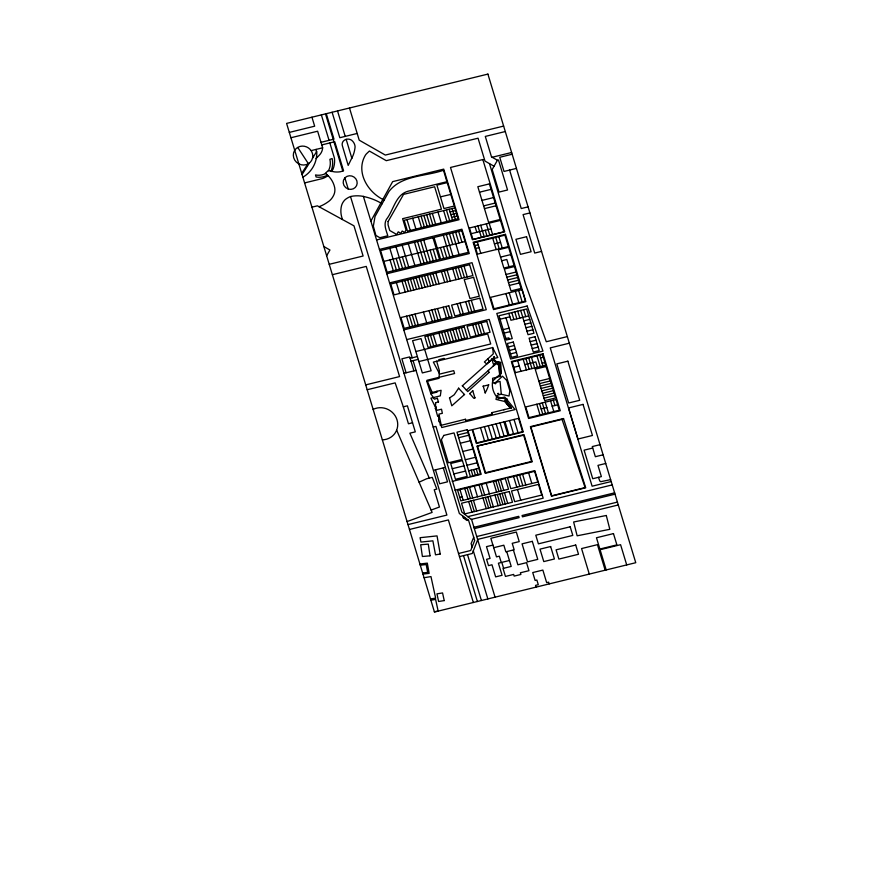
<?xml version="1.0" encoding="UTF-8"?>
<svg xmlns="http://www.w3.org/2000/svg" width="883" height="883" viewBox="0 0 883 883"><rect width="100%" height="100%" fill="white"/><g stroke="black" fill="none" stroke-linecap="round" stroke-linejoin="round"><path stroke-width="1.32" d="M436.191 407.019L435.507 407.317L435.628 402.582M495.76 382.449L502.515 376.191L506.71 380.452L509.833 390.772L509.027 396.037L501.301 394.248L497.162 395.264L498.178 398.641L504.778 397.019L515.032 409.58L441.732 427.527L438.884 414.16L442.339 413.31L441.533 409.215L437.008 410.319L430.926 398.156L440.319 395.849L441.103 390.297L430.617 392.869L426.765 381.335L439.083 378.31L439.392 370.683L436.644 361.147M465.551 419.204L440.363 425.518L439.889 422.637L438.652 421.147L438.752 417.118M510.242 408.023L504.811 401.511L495.981 399.381L496.632 396.566M505.44 398.73L504.91 401.357M506.809 399.105C503.729 404.204 518.453 414.811 506.235 401.809M330.915 171.401L331.533 169.834A22.638 21.457 29.8 0 0 332.14 158.554L329.889 159.315A17.925 16.987 29.8 0 1 328.476 170.717M473.718 537.294L471.103 543.564L472.118 546.941M370.871 221.103L392.648 181.633L443.719 169.128L459.039 219.735L376.566 239.944M497.416 160.276L492.184 169.503L499.016 192.086L507.548 189.988L498.476 159.989L497.427 160.242L491.5 156.898L485.297 136.423L505.286 131.534M326.644 255.761L329.933 249.999L323.851 246.523M437.471 398.266L434.392 399.149L430.705 393.509M436.897 391.191L437.041 392.096L430.617 393.675M435.54 402.736L438.564 401.864M438.917 416.014L437.703 416.445L435.374 408.299M435.286 408.454L436.246 408.078M464.59 394.436L451.798 405.816L449.524 397.869M438.663 417.273L439.215 416.997M449.436 398.023L454.182 394.789L458.685 388.09M489.094 372.405L467.725 391.599L462.361 385.705M492.681 347.416L493.277 353.873L484.381 361.986L486.798 363.973L489.027 361.997L488.023 358.675M475.021 397.803L473.741 398.244L469.723 393.553M469.635 393.708L472.869 390.705M492.339 359.061L497.14 362.571L493.133 358.355L489.314 361.688M488.365 370.352L489.005 372.56M485.231 392.847L483.178 386.081M497.195 362.527L499.491 364.756L500.219 374.116M497.703 362.074L499.966 364.337L500.65 373.774L499.657 374.679L498.928 365.319L499.723 374.569M498.928 365.319C494.27 363.586 498.95 359.226 500.451 363.917L501.169 373.277L492.659 381.059A20.188 19.128 29.8 0 0 496.544 396.721L507.482 399.304L506.897 402.008L504.888 401.39L510.683 407.946L505.584 401.555L506.136 398.895L505.562 401.599L510.683 407.946M465.948 420.518L492.416 414.028M499.491 364.756L497.239 362.438M500.429 363.962L498.211 361.622M485.142 393.001A43.477 41.203 29.8 0 0 488.641 384.878L488.729 384.712M492.317 414.193L491.952 412.504M504.447 409.447L503.685 409.767M331.732 171.556L333.134 168.929A24.018 22.77 29.8 0 0 334.414 158.046L329.845 142.936M302.063 174.536L309.414 163.013M312.483 158.189L316.754 151.49A30.64 29.04 29.8 0 1 316.478 157.273L316.125 159.172A30.64 29.04 29.8 0 1 302.869 177.196M301.699 173.333L307.759 164.05M316.081 158.576L319.514 154.978A12.616 11.954 29.8 0 0 322.648 147.803L317.626 131.214L290.937 137.748M466.345 390.154L497.14 362.571L493.133 366.092M462.273 385.871L493.133 358.355M493.387 365.981L496.434 363.321L492.361 359.028M319.006 206.721A39.735 37.66 29.8 0 0 327.416 202.317A17.803 16.876 29.8 0 0 333.266 196.059A13.4 12.693 29.8 0 0 334.668 187.527A22.826 21.634 29.8 0 0 327.99 175.607L325.419 173.211L328.255 170.64L334.502 171.876A21.38 20.254 29.8 0 0 340.661 171.699L343.553 170.75L334.767 141.733L321.765 144.911M419.083 482.184L426.577 478.774L432.273 477.372L436.809 489.116L434.226 489.745L439.458 507.019L431.103 510.076M407.074 521.566L432.118 512.416L396.71 430.264M346.18 139.348L345.805 139.47A6.269 5.938 29.8 0 0 344.403 140.209A5.342 5.066 29.8 0 0 342.339 145.662L348.189 165.419L353.034 155.563A34.26 32.472 29.8 0 0 355.087 146.854A9.15 8.675 29.8 0 0 351.655 140.265A6.269 5.938 29.8 0 0 346.18 139.348L351.92 158.487M367.185 389.734L395.165 382.88L403.321 406.82L407.405 405.816L415.297 431.864L409.878 433.189L429.281 478.111M289.315 132.406L314.668 126.192L311.942 117.196M320.982 142.318L333.984 139.139L326.28 113.686M357.129 133.465L339.812 137.715L332.107 112.251M311.257 150.596L322.648 147.803M503.641 126.081L385.33 155.066L359.226 140.176L349.491 108.002M304.602 182.924L322.152 178.631A19.007 18.013 29.8 0 0 327.99 175.607M492.151 157.262L511.632 152.494M512.151 154.227L499.745 157.273L504.027 171.445L516.445 168.399M311.942 207.174L317.394 205.838L353.973 225.838L363.101 256.015L329.227 264.315M446.953 181.699L408.189 191.192C395.429 194.536 393.663 210.386 386.379 219.392C383.41 224.69 386.268 230.518 387.803 235.772L379.867 237.715L375.904 235.452L373.332 226.158L375.021 216.512L388.95 191.49C401.644 174.977 425.606 176.6 443.487 170.253L446.897 181.71M479.491 192.196L491.058 189.359M481.975 200.408L493.553 197.571M450.054 211.953L455.694 210.573M483.63 205.882L495.208 203.046M450.882 214.668L456.511 213.289M484.458 208.62L496.036 205.783M451.699 217.384L457.328 216.004M528.078 206.865L521.235 208.531L509.601 170.077M379.436 249.425L461.908 229.216L469.27 253.553L386.798 273.752M529.921 212.935L523.078 214.602L534.712 253.068L541.555 251.39M471.202 233.686L490.893 228.863M383.873 261.401L436.246 248.576M437.328 248.311L465.054 241.523M332.372 274.701L366.246 266.401L399.58 376.577L365.717 384.878M474.866 245.584L478.2 244.779M475.727 248.443L479.061 247.626M494.425 243.863L500.54 242.361M389.569 282.902L472.041 262.692L486.257 309.69L403.785 329.9M500.551 257.096L510.804 254.58M501.654 260.75L506.809 259.481L509.016 266.787M506.025 274.481L516.08 272.019M506.853 277.218L516.908 274.756M507.681 279.955L517.736 277.494M508.509 282.692L518.564 280.231M509.336 285.43L519.392 282.968M406.732 339.602L489.193 319.403L523.266 431.997L476.367 443.487L472.195 429.701L467.968 430.738L481.158 474.314L452.284 481.39M500.032 319.216L509.888 316.798M528.718 315.915L510.937 320.264L508.84 313.333M523.84 320.827L529.767 319.381M503.178 329.613L509.105 328.167M524.888 324.293L530.815 322.847M415.86 351.533L487.681 333.94L490.716 343.962L418.884 361.555M504.226 333.079L510.153 331.633M525.937 327.77L531.864 326.313M410.131 358.321L417.372 356.544M526.985 331.235L532.913 329.778M410.992 361.147L418.233 359.37M505.882 338.553L508.796 337.847L509.237 339.304M508.42 346.953L514.347 345.507M530.131 341.633L536.058 340.187M403.995 373.299L416.025 370.352M509.469 350.419L515.396 348.973M531.18 345.098L537.107 343.653M567.339 336.589L546.29 341.743L525.462 283.918L489.502 163.642M510.517 353.884L516.445 352.438M532.228 348.564L538.155 347.118M569.336 343.2L550.252 347.88L592.107 486.202L611.202 481.533M540.528 357.891L543.244 357.229M513.774 367.317L519.281 365.97M524.8 364.624L535.826 361.92L537.438 367.262M542.14 363.233L544.866 362.56M483.089 386.235L488.641 384.878M538.84 381.147L549.679 378.498M539.579 383.586L550.418 380.926M540.319 386.014L551.158 383.365M541.058 388.454L551.886 385.794M541.787 390.882L552.626 388.222M412.538 422.78L408.454 423.774L403.321 406.82M542.526 393.31L553.365 390.661M543.266 395.75L554.094 393.09M543.994 398.178L554.833 395.529M433.189 427.074L435.937 426.401L461.875 512.14L471.61 519.59L477.703 539.723L472.25 553.498L459.469 556.621M491.864 412.659L511.577 407.803L506.93 401.975M541.158 408.917L546.831 407.527M552.184 406.213L557.659 404.867M457.802 434.955L467.957 432.46M458.63 437.714L468.796 435.22M460.297 443.222L470.462 440.738M477.129 446.61L485.197 473.321L532.239 461.798L524.005 434.602L476.975 446.125L523.663 435.209L531.599 461.434L485.562 472.714L477.626 446.489M462.802 451.5L472.968 449.006M465.308 459.767L475.473 457.284M434.403 470.065L445.385 467.383M452.273 468.707L463.994 465.838M466.975 465.286L477.14 462.791M453.862 473.939L465.584 471.069M468.641 470.794L478.807 468.31M600.043 444.668L592.283 446.566L595.352 456.71L603.111 454.811M592.725 448.045L584.105 450.164L592.747 478.729L601.367 476.61L597.968 465.374L605.738 463.476M454.955 490.197L534.833 470.628L543.177 498.189L467.78 516.665M459.745 497.328L462.129 496.743M407.99 524.601L446.897 515.076L350.518 196.578M610.628 479.646L600.771 481.688L599.756 480.97L598.475 477.317M409.469 529.469L448.376 519.944L473.354 602.493M462.769 516.025L463.288 517.758L464.657 517.427M468.332 520.142L466.941 520.484L463.288 517.758M471.356 519.403L612.217 484.899M473.939 527.294L518.718 516.323L519.116 517.648L474.337 528.619M614.623 492.835L522.074 515.506L522.471 516.831L615.021 494.16M476.743 536.555L617.416 502.096M618.288 504.955L477.604 539.414L495.065 597.173M458.531 553.498L470.716 550.506L474.679 540.462L468.586 520.33L459.348 513.498L413.089 360.628M492.913 545.076L486.489 546.643L490.054 558.453L486.577 559.303L488.498 565.628L491.974 564.767L495.639 576.875L502.063 575.308L498.398 563.199L501.246 562.504L499.325 556.18L496.489 556.875L490.86 538.299L516.334 532.052L519.215 541.599L512.217 543.31L514.171 549.778L505.838 551.82L503.84 545.208L493.707 547.692M509.425 560.495L501.809 562.361L503.608 568.288M440.44 196.843L450.805 194.426M430.496 598.961L435.65 598.122L430.97 576.588L424.061 577.714M430.871 600.186L435.606 599.414L438.156 611.113L434.359 611.731M419.922 564.016L427.317 563.133L429.138 573.376L422.957 574.06M420.275 565.197L426.213 564.546L427.659 572.427L422.626 572.968M382.129 203.741L378.564 201.766A56.6 53.642 29.8 0 0 367.218 197.373L363.167 196.346A31.468 29.823 29.8 0 0 350.849 196.445L349.624 196.931A20.596 19.514 29.8 0 0 345.154 199.657A14.757 13.985 29.8 0 0 341.555 205.573A23.046 21.843 29.8 0 0 341.566 216.512L342.438 219.525M384.182 200.066C368.001 192.715 355.352 172.163 365.341 155.265A14.393 13.631 29.8 0 1 366.401 153.885L369.392 151.048L386.279 160.684L478.056 138.201L484.966 161.059L494.039 166.225M458.586 388.244L464.502 394.591M297.924 147.704L308.189 163.399M432.184 392.482L426.964 380.286L454.59 373.52L453.719 370.639L439.679 374.072L433.343 362.085L492.593 347.582L497.813 357.549L491.798 359.017L493.31 364.039L500.694 362.229L500.506 376.335L492.593 378.277L492.703 383.2L500.054 381.401L501.301 394.248M536.069 587.129L535.539 585.374L538.288 584.701L536.864 580.021L535.12 580.451L532.725 572.559L542.857 570.087L546.665 582.648L548.663 582.162L549.193 583.906M626.709 564.921L620.583 544.69L600.087 549.712L606.202 569.943M605.175 570.197L597.449 544.668L581.566 548.564L589.292 574.082M539.723 355.231L542.946 365.904M553.321 400.198L554.943 405.54M518.674 290.463L522.129 301.865M523.652 309.701L525.749 316.633M536.963 355.904L540.197 366.588M550.573 400.871L553.807 411.555M498.818 236.666L502.261 248.068M515.341 291.28L518.796 302.681M520.694 310.43L528.034 334.701L533.961 333.244L526.621 308.973L498.983 315.75L506.323 340.021L512.25 338.564L505.948 317.759M495.76 237.406L499.204 248.818M517.725 311.158L519.833 318.09M531.445 357.251L534.679 367.935M545.208 402.184L548.442 412.869M489.171 223.156L492.626 234.569M492.703 238.156L496.158 249.569M509.226 292.781L512.681 304.182M514.767 311.876L516.864 318.818M528.696 357.924L531.919 368.608M542.294 402.891L545.528 413.575M486.356 223.852L489.8 235.253M525.937 358.608L529.171 369.282M539.546 403.575L542.78 414.259M511.809 312.604L513.906 319.536M505.893 293.586L509.348 304.999M485.253 230.242L486.986 235.949M523.178 359.282L526.411 369.955M536.787 404.248L540.021 414.933M480.716 225.231L484.16 236.633M477.891 225.927L481.345 237.328M517.67 360.628L520.904 371.313M475.076 226.611L476.798 232.317M477.339 241.92L480.782 253.333M452.052 208.554L455.341 219.403M458.696 231.434L461.975 242.273M514.038 419.447L518.067 432.78M449.237 209.249L452.515 220.088M528.597 472.813L531.831 483.498M455.617 232.185L458.895 243.024M463.994 266.092L467.273 276.931M481.158 322.792L484.436 333.642M446.423 209.933L449.701 220.783M509.513 420.562L513.542 433.884M452.526 232.935L459.094 254.624M461.18 266.776L464.458 277.626M471.312 300.286L474.601 311.125M478.332 323.487L481.621 334.326M443.608 210.629L446.886 221.467M522.581 474.281L525.815 484.966M449.447 233.697L452.736 244.536M458.365 267.472L461.643 278.311M468.498 300.971L471.776 311.82M475.518 324.171L478.807 335.021M504.988 421.666L509.016 434.988M503.961 421.919L507.99 435.242M519.579 475.021L522.813 485.705M446.368 234.448L452.935 256.136M455.54 268.156L458.829 279.006M465.683 301.666L468.961 312.505M472.703 324.867L475.981 335.706M437.968 212.008L441.257 222.847M516.577 475.749L519.811 486.434M443.288 235.198L449.855 256.887M500.054 422.88L504.083 436.202M452.725 268.851L456.003 279.69M513.575 476.489L516.809 487.173M517.515 489.513L520.749 500.197M443.487 246.798L446.776 257.648M460.054 303.046L463.332 313.884M496.147 423.829L500.175 437.162M432.339 213.388L435.617 224.227M440.407 247.56L443.685 258.399M447.096 270.231L450.374 281.07M457.228 303.73L460.518 314.58M429.524 214.072L432.802 224.922M492.228 424.789L496.268 438.111M444.281 270.915L447.56 281.765M461.434 327.626L464.723 338.476M426.71 214.768L429.988 225.607M488.321 425.749L492.361 439.072M441.456 271.611L444.745 282.45M458.619 328.321L461.897 339.16M423.884 215.452L427.173 226.302M433.156 249.337L436.445 260.176M455.805 329.006L459.083 339.856M421.07 216.147L424.348 226.986M500.54 479.679L503.763 490.374M504.48 492.714L507.714 503.398M484.414 426.71L488.454 440.032M430.076 250.088L433.365 260.927M472.78 390.86L474.933 397.957M435.827 272.99L439.105 283.829M445.97 306.489L449.248 317.339M452.99 329.701L456.268 340.54M498.144 480.264L501.378 490.948M502.096 493.299L505.319 503.983M418.255 216.832L421.533 227.682M423.719 239.999L430.286 261.688M480.507 427.659L484.546 440.992M433.012 273.675L436.29 284.525M443.145 307.185L446.434 318.023M450.175 330.385L453.454 341.235M495.76 480.849L498.994 491.533M499.701 493.884L502.935 504.568M420.639 240.75L427.195 262.439M493.376 481.434L496.61 492.118M497.317 494.469L500.551 505.153M430.198 274.37L433.476 285.209M447.35 331.081L450.639 341.92M513.387 549.966L517.868 564.789L526.522 562.67L528.95 570.683L520.374 572.78L520.882 574.458L514.16 576.102L513.652 574.425L505.462 576.433L503.034 568.431L511.213 566.422L506.732 551.599M412.626 218.211L415.904 229.061M494.933 495.054L498.167 505.738M417.56 241.512L424.116 263.2M427.372 275.054L430.661 285.904M437.515 308.564L440.794 319.414M444.535 331.765L447.813 342.615M414.48 242.262L421.036 263.951M424.557 275.75L427.847 286.589M434.701 309.26L437.979 320.099M441.721 332.461L444.999 343.299M406.986 219.591L410.275 230.441M486.213 483.189L489.447 493.873M490.164 496.213L493.398 506.908M465.462 419.37L465.893 420.805M421.743 276.434L425.021 287.284M431.886 309.944L435.164 320.794M438.906 333.145L442.184 343.995M487.769 496.798L491.003 507.482M444.425 359.381L444.127 358.388L438.752 359.701L439.05 360.694M418.928 277.13L422.206 287.968M429.061 310.639L432.35 321.478M481.445 484.359L484.679 495.043M485.385 497.383L488.619 508.067M408.31 243.774L414.878 265.463M476.268 468.928L477.968 474.568M479.05 484.944L482.284 495.628M483.001 497.968L486.235 508.652M416.114 277.814L419.392 288.664M433.266 334.525L436.555 345.374M473.729 469.557L475.429 475.197M413.288 278.509L416.577 289.348M423.432 312.019L426.71 322.858M430.451 335.22L433.73 346.059M471.18 470.175L472.891 475.816M402.151 245.275L408.719 266.964M474.292 486.114L477.526 496.798M410.474 279.194L413.763 290.043M427.637 335.904L430.915 346.754M402.35 256.876L405.639 267.726M407.659 279.889L410.937 290.728M469.513 487.284L472.747 497.968M473.454 500.308L476.688 510.992M395.992 246.787L402.56 268.476M404.844 280.573L408.123 291.423M414.988 314.083L418.266 324.933M467.129 487.869L470.363 498.553M471.069 500.893L474.303 511.577M424.668 349.381L431.136 370.772L422.328 372.924L412.582 340.695L421.025 338.619L424.304 349.469M396.191 258.388L399.469 269.227M402.03 281.269L405.308 292.107M412.162 314.778L415.451 325.617M464.745 488.454L467.979 499.138M468.685 501.478L471.919 512.162M437.383 398.421L438.476 402.019M389.833 248.3L396.39 269.988M409.348 315.463L412.626 326.313M438.829 416.169L439.127 417.151M459.977 489.624L463.2 500.308M390.032 259.9L393.31 270.739M396.39 282.648L399.679 293.487M406.533 316.158L409.811 326.997M473.299 550.837L487.858 598.939M337.527 110.927L345.231 136.379M363.388 196.39L412.229 357.803M413.928 370.871L409.712 356.92L401.875 358.829L406.103 372.781M443.288 467.891L447.515 481.842L439.679 483.763L435.462 469.811M467.526 554.645L481.412 600.517M463.52 555.639L477.394 601.5M325.496 113.874L342.814 171.092M344.867 177.891L348.233 189.017M321.357 114.889L329.061 140.342M316.114 149.404L316.412 152.019M436.103 407.173L436.158 408.233M373.134 409.392A16.733 15.861 29.8 0 1 397.041 419.889A16.733 15.861 29.8 0 1 382.35 439.844M325.717 173.487A15.364 14.558 29.8 0 1 315.496 174.955L316.125 177.008A17.329 16.424 29.8 0 0 327.472 175.121M494.844 383.487L495.727 383.586L494.844 383.487M497.88 393.498L498.752 393.597L497.88 393.443M388.101 221.534L388.045 224.779L389.734 230.496L396.732 234.492L398.255 231.832L400.849 233.322L402.162 231.015L404.668 232.439L406.037 230.033L402.604 218.686L441.423 209.183L434.635 186.766L403.564 194.381L388.101 221.534M312.659 157.571L312.527 158.167A9.868 9.349 29.8 0 1 298.995 163.973L298.421 163.675A9.868 9.349 29.8 0 1 294.492 150.662L294.812 150.143A9.868 9.349 29.8 0 1 312.659 157.571M443.818 435.418L441.39 439.679L448.387 462.802L462.063 459.447L454.028 432.913L443.818 435.418M345.087 177.66L344.778 177.98A7.097 6.722 29.8 0 0 348.112 188.984L348.553 189.117A7.097 6.722 29.8 0 0 356.887 180.927A7.097 6.722 29.8 0 0 345.087 177.66M473.597 277.317L464.226 279.646L469.944 298.509L479.314 296.213L473.597 277.317M487.902 74.095L286.589 123.41L434.447 612.018L635.76 562.703L487.902 74.095M482.835 159.547L450.507 167.461L472.372 239.723L504.701 231.799L482.835 159.547M447.228 182.593L436.897 185.132L443.983 208.554L454.315 206.026L447.228 182.593M489.403 183.885L477.835 186.721L488.597 222.306L500.175 219.47L489.403 183.885M454.866 207.869L404.171 220.286L407.449 231.125L458.156 218.708L454.866 207.869M500.451 220.397L469.469 227.98L472.924 239.392L503.906 231.799L500.451 220.397M432.957 237.737L380.584 250.562L387.151 272.251L439.524 259.425L432.957 237.737M461.776 230.673L434.05 237.472L440.606 259.161L468.332 252.361L461.776 230.673M505.462 234.315L473.133 242.24L493.509 309.591L525.849 301.666L505.462 234.315M504.921 235.165L474.005 242.737L477.449 254.149L508.376 246.567L504.921 235.165M526.555 236.71L515.915 239.315L520.462 254.337L531.102 251.732L526.555 236.71M508.586 247.284L498.332 249.801L503.862 268.046L514.116 265.54L508.586 247.284M469.624 264.712L390.761 284.028L394.039 294.867L472.913 275.551L469.624 264.712M514.414 266.545L504.359 269.006L510.992 290.904L521.047 288.443L514.414 266.545M448.785 305.805L400.904 317.538L404.182 328.377L452.063 316.644L448.785 305.805M479.767 298.211L451.599 305.11L454.877 315.959L483.045 309.061L479.767 298.211M522.008 289.646L490.529 297.361L493.983 308.763L525.462 301.048L522.008 289.646M527.162 306.004L496.798 313.443L510.595 359.017L542.968 351.092L527.162 306.004M464.248 326.942L424.822 336.6L428.1 347.438L467.537 337.781L464.248 326.942M486.787 321.412L467.074 326.246L470.352 337.096L490.065 332.262L486.787 321.412M513.299 342.03L507.372 343.487L511.566 357.361L517.493 355.904L513.299 342.03M535.01 336.721L529.083 338.167L533.288 352.041L539.204 350.584L535.01 336.721M494.281 356.566L493.796 357.427L494.281 356.566M543.034 353.763L511.356 361.522L528.597 418.487L560.275 410.727L543.034 353.763M542.438 354.558L512.151 361.975L515.385 372.659L545.672 365.242L542.438 354.558M546.058 366.511L535.219 369.171L544.734 400.617L555.573 397.957L546.058 366.511M567.857 361.169L556.798 363.884L568.641 403.001L579.701 400.297L567.857 361.169M556.047 399.524L525.76 406.942L528.994 417.626L559.281 410.209L556.047 399.524M467.129 429.712L456.964 432.195L470.352 476.434L480.518 473.95L467.129 429.712M518.564 418.343L472.692 429.579L476.721 442.902L522.593 431.666L518.564 418.343M583.045 404.392L568.575 407.935L577.979 439.017L592.449 435.474L583.045 404.392M563.531 418.531L530.396 426.644L551.478 496.158L585.716 487.769L563.531 418.531M562.052 419.37L530.871 427.008L551.687 495.793L585.131 487.604L562.052 419.37M462.416 460.606L450.694 463.487L455.473 479.281L467.195 476.412L462.416 460.606M505.297 478.52L457.582 490.208L460.816 500.893L508.531 489.204L505.297 478.52M534.601 471.334L507.57 477.957L510.804 488.641L537.835 482.03L534.601 471.334M509.237 491.544L461.533 503.233L464.756 513.917L512.471 502.228L509.237 491.544M538.542 484.37L511.511 490.992L514.679 501.687L541.776 495.054L538.542 484.37M570.197 526.787L535.793 535.208L538.409 543.84L572.802 535.407L570.197 526.787M532.306 541.345L522.063 543.851L527.515 561.875L537.758 559.369L532.306 541.345M550.639 546.533L540.01 549.138L543.785 561.588L554.414 558.983L550.639 546.533M613.464 533.597L596.466 537.758L599.877 549.038L616.886 544.877L613.464 533.597M575.716 545.032L556.08 549.833L558.873 559.082L578.508 554.27L575.716 545.032M606.29 515.484L573.63 521.985L577.151 535.804L609.822 529.314L606.29 515.484M440.209 554.027L435.518 554.822L432.88 540.837L420.937 542.074L420.087 537.692L437.041 535.893L440.209 554.027M444.226 600.583L438.619 601.489L436.953 593.851L442.56 592.935L444.226 600.583M430.054 555.826L422.394 556.489L420.683 544.756L428.277 544.116L430.054 555.826"/></g></svg>
